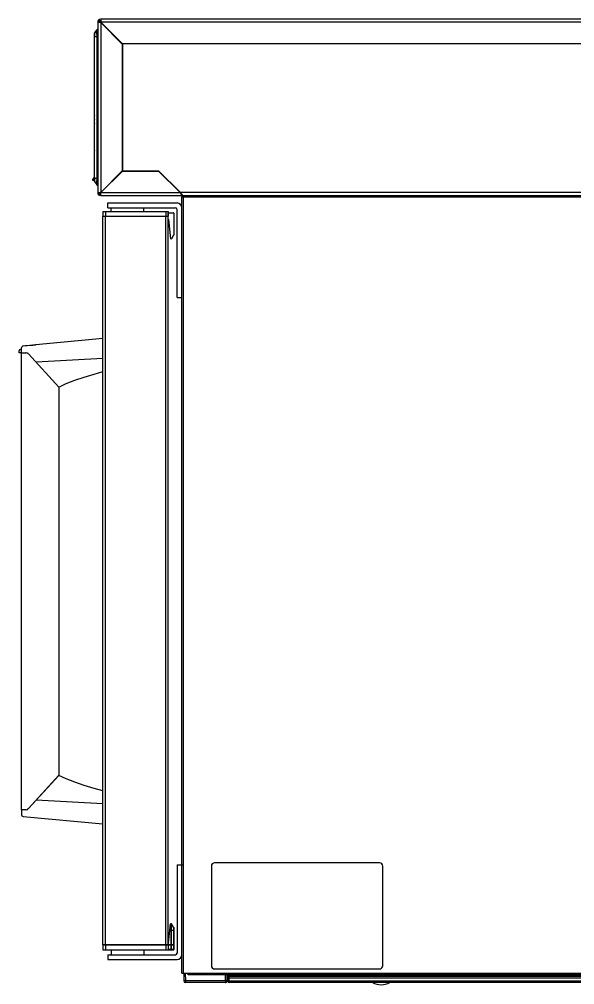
# Model space of a CAD drawing. Header units: millimetres. Extents: x -2618 to 1806, y -1718 to 1521.
# Drawn here: x -1228 to -888, y -105 to 487 of the extents above; entities that cross this region are included whole.
import ezdxf

# ---------------------------------------------------------------- set-up
doc = ezdxf.new("R2010")
doc.units = ezdxf.units.MM
doc.header["$LTSCALE"] = 346.5
doc.linetypes.add('HIDDEN', pattern=[0.2, 0.1, -0.1])
doc.layers.get('0').update_dxf_attribs({"linetype": 'CONTINUOUS'})
for name, color, linetype in [('ASSI', 7, 'CONTINUOUS'), ('COSMETICHE', 7, 'CONTINUOUS'), ('GEOM', 7, 'CONTINUOUS')]:
    doc.layers.add(name, color=color, linetype=linetype)

msp = doc.modelspace()

# ---------------------------------------------------------------- linework, layer by layer
for p, q in [((-1182.22, 478.23), (-1180.95, 480.19)), ((-1180.89, 480.27), (-1180.95, 480.19)), ((-1180.95, 480.19), (-1180.95, 480.19)), ((-1180.77, 480.36), (-1180.89, 480.27)), ((-1180.61, 480.42), (-1180.77, 480.36)), ((-1180.55, 480.42), (-1180.61, 480.42)), ((-1180.55, 480.42), (-1180.31, 480.43)), ((-1182.31, 387.54), (-1182.31, 477.96)), ((-1182.27, 476.17), (-1182.22, 476.17)), ((-1182.23, 477.68), (-1182.23, 477.69)), ((-1182.23, 477.4), (-1182.23, 477.68)), ((-1182.22, 476.21), (-1182.23, 476.45)), ((-1182.22, 476.17), (-1182.22, 476.21)), ((-1182.22, 389.33), (-1182.22, 476.17)), ((-1182.22, 476.17), (-1180.95, 476.17)), ((-1180.95, 476.17), (-1180.95, 389.33)), ((-1180.55, 476.17), (-1180.31, 476.18)), ((-1180.55, 476.17), (-1180.55, 389.33)), ((-1171.83, 478.14), (-1171.55, 478.13)), ((-1167.25, 473.56), (-1166.97, 473.55)), ((-1167.25, 391.94), (-1166.97, 391.95)), ((-1161.24, 393.75), (-1161.24, 393.9)), ((-1161.17, 393.75), (-1161.17, 393.9)), ((-1157.61, 393.9), (-1157.61, 393.75)), ((-1157.05, 393.9), (-1157.05, 393.75)), ((-1156.31, 393.75), (-1156.31, 393.9)), ((-1155.32, 393.9), (-1155.32, 393.75)), ((-1149.52, 393.9), (-1149.52, 393.75)), ((-1147.31, 393.9), (-1147.31, 393.75)), ((-1141.07, 391.96), (-1141.3, 391.95)), ((-1140.1, 390.99), (-1140.34, 390.98)), ((-1182.31, 389.33), (-1182.22, 389.33)), ((-1182.23, 388.92), (-1182.22, 389.29)), ((-1182.23, 387.82), (-1182.23, 387.94)), ((-1182.23, 387.68), (-1182.23, 387.82)), ((-1182.22, 389.33), (-1180.95, 389.33)), ((-1182.22, 389.29), (-1182.22, 389.33)), ((-1182.22, 387.27), (-1180.95, 385.31)), ((-1180.95, 385.31), (-1180.92, 385.27)), ((-1180.92, 385.27), (-1180.83, 385.17)), ((-1180.55, 389.33), (-1180.31, 389.32)), ((-1180.55, 385.08), (-1180.31, 385.07)), ((-1171.83, 387.36), (-1171.55, 387.37)), ((-1174.11, 371.2), (-1174.11, 374.2)), ((-1128.71, 377.75), (-1128.71, 377.85)), ((-1131.71, 316.2), (-1131.71, 370.2)), ((-1131.71, 316.2), (-1128.71, 316.2)), ((-1131.71, -31.5), (-1131.71, -85.5)), ((-1131.71, -31.5), (-1127.81, -31.5)), ((-1174.11, -86.5), (-1174.11, -89.5)), ((-1127.81, -97.85), (-1125.24, -97.85)), ((-1100.71, -99.65), (-572.71, -99.65)), ((-1100.71, -102.65), (-1100.71, -99.65)), ((-1099.71, -103.65), (-1099.71, -99.65)), ((-1093.64, -99.65), (-1093.64, -99.55)), ((-1077.77, -99.65), (-1077.77, -99.55)), ((-1100.71, -100.65), (-572.71, -100.65)), ((-572.71, -102.65), (-1100.71, -102.65)), ((-573.71, -103.65), (-1099.71, -103.65))]:
    msp.add_line(p, q)
at = {"color": 7, "linetype": 'Continuous'}
for p, q in [((-1221.15, 286.86), (-1226.08, 286.44)), ((-1219.15, 287.09), (-1224.78, 286.55)), ((-1220.79, 286.89), (-1221.15, 286.86)), ((-1219.05, 287.06), (-1219.22, 287.05)), ((-1228.36, 282.35), (-1228.36, 283.85)), ((-1227.11, 282.35), (-1228.36, 282.35))]:
    msp.add_line(p, q, dxfattribs=at)
at = {"color": 253, "linetype": 'HIDDEN', "ltscale": 15}
for p, q in [((-1177.11, -80.5), (-1177.11, -83.5)), ((-1175.61, -80.5), (-1175.61, -83.5))]:
    msp.add_line(p, q, dxfattribs=at)
for points in [[(-1180.83, 480.32), (-1180.86, 480.3), (-1180.89, 480.27), (-1180.92, 480.23), (-1180.95, 480.2), (-1180.95, 480.19)], [(-1180.69, 480.4), (-1180.72, 480.38), (-1180.76, 480.37), (-1180.79, 480.35), (-1180.83, 480.32)], [(-1180.55, 480.42), (-1180.58, 480.42), (-1180.61, 480.42), (-1180.65, 480.41), (-1180.69, 480.4)], [(-1180.83, 385.17), (-1180.7, 385.11), (-1180.55, 385.08)]]:
    msp.add_lwpolyline(points)
at = {"color": 7, "linetype": 'Continuous'}
for points in [[(-1219.82, 286.98), (-1220.05, 286.96), (-1220.29, 286.94), (-1220.53, 286.92), (-1220.79, 286.89)], [(-1219.22, 287.05), (-1219.41, 287.03), (-1219.61, 287.01), (-1219.82, 286.98)], [(-1218.23, 287.17), (-1218.23, 287.17), (-1218.25, 287.16), (-1218.29, 287.16), (-1218.35, 287.15), (-1218.42, 287.14), (-1218.52, 287.13), (-1218.62, 287.11), (-1218.75, 287.1), (-1218.89, 287.08), (-1219.05, 287.06)]]:
    msp.add_lwpolyline(points, dxfattribs=at)
for centre, radius, start, end in [((-1180.53, 479.92), 0.5, 92, 146.93324), ((-1181.81, 477.96), 0.5, 146.93216, 180.0007), ((-1167.49, 478.03), 14.74, 179.37439, 179.79165), ((-1070.98, 477.68), 111.25, 179.7932, 179.99421), ((-1003.46, 479.86), 177.13, 180.66231, 180.79267), ((-984.36, 480.08), 196.23, 180.78178, 181.14186), ((-1181.8, 387.54), 0.501, 180.01534, 191.00607), ((-1181.81, 387.54), 0.5, 180, 187.5808), ((-758.99, 387.78), 423.24, 179.84561, 179.97791), ((-1091.62, 387.76), 90.61, 180.05201, 180.17759), ((-1181.31, 386.31), 0.25, 180, 213.06862), ((-1180.53, 385.58), 0.5, 213.06676, 268), ((-992.38, 385.5), 188.21, 179.11915, 179.33015), ((-987.87, 385.49), 192.72, 178.85816, 179.13451), ((-1131.71, 371.2), 3, 0, 90), ((-1132.71, 370.2), 1, 0, 90), ((-1132.71, -85.5), 1, 270, 0), ((-1131.71, -86.5), 3, 270, 0), ((-1099.71, -100.65), 1, 90, 180), ((-1095.13, -99.15), 0.5, 270, 309.52284), ((-1076.29, -99.15), 0.5, 234.91145, 270), ((-1065.13, -99.15), 0.5, 296.5639, 304.99126), ((-970.63, -99.15), 0.5, 296.5639, 309.5007), ((-951.79, -99.15), 0.5, 230.47716, 243.38377), ((-1126.57, -102.55), 1, 181, 270), ((-1102.07, -102.55), 1, 270, 305.91463), ((-1102.07, -102.55), 1, 312.81341, 323.85123), ((-1099.71, -102.65), 1, 180, 270)]:
    msp.add_arc(centre, radius, start, end)
for centre, radius, start, end in [((-1227.86, 283.85), 0.5, 90, 180), ((-1227.86, 285.35), 1, 270, 319.76408), ((-1226.03, 285.44), 0.969, 171.34249, 177.96526), ((-1219.11, 286.59), 0.5, 75.1786, 95.5), ((-1218.11, 286.7), 0.5, 95.42681, 111.44329)]:
    msp.add_arc(centre, radius, start, end, dxfattribs=at)
for points, knots in [([(-1180.95, 480.19), (-1180.96, 480.15), (-1180.96, 480.03), (-1180.98, 479.78), (-1180.98, 479.4), (-1180.98, 478.68), (-1180.97, 477.59), (-1180.96, 476.66), (-1180.95, 476.17)], [0, 0, 0, 0, 0.028064, 0.09088, 0.18629, 0.31091, 0.62907, 1, 1, 1, 1]), ([(-1180.55, 480.42), (-1180.56, 480.42), (-1180.55, 480.33), (-1180.58, 480.22), (-1180.57, 479.98), (-1180.58, 479.69), (-1180.58, 479.3), (-1180.58, 478.67), (-1180.58, 478.17), (-1180.57, 477.81)], [0, 0, 0, 0, 0.018217, 0.070594, 0.156348, 0.273693, 0.420138, 0.592554, 1, 1, 1, 1]), ([(-1182.31, 476.17), (-1182.31, 476.16), (-1182.29, 476.17), (-1182.28, 476.17), (-1182.27, 476.17)], [0, 0, 0, 0, 0.252412, 1, 1, 1, 1]), ([(-1182.23, 478.19), (-1182.23, 478.2), (-1182.22, 478.22), (-1182.23, 478.23), (-1182.22, 478.23)], [0, 0, 0, 0, 0.736347, 1, 1, 1, 1]), ([(-1182.23, 476.45), (-1182.23, 476.54), (-1182.23, 476.85), (-1182.23, 477.17), (-1182.23, 477.4)], [0, 0, 0, 0, 0.26727, 1, 1, 1, 1]), ([(-1180.55, 476.17), (-1180.59, 476.17), (-1180.72, 476.17), (-1180.85, 476.17), (-1180.95, 476.17)], [0, 0, 0, 0, 0.294017, 1, 1, 1, 1]), ([(-1182.22, 387.27), (-1182.23, 387.28), (-1182.21, 387.36), (-1182.23, 387.42), (-1182.23, 387.48)], [0, 0, 0, 0, 0.259429, 1, 1, 1, 1]), ([(-1180.95, 389.33), (-1180.96, 388.84), (-1180.97, 387.91), (-1180.98, 386.82), (-1180.98, 386.1), (-1180.98, 385.72), (-1180.96, 385.47), (-1180.96, 385.35), (-1180.95, 385.31)], [0, 0, 0, 0, 0.370889, 0.689009, 0.813671, 0.909126, 0.971954, 1, 1, 1, 1]), ([(-1180.55, 389.33), (-1180.59, 389.33), (-1180.72, 389.33), (-1180.85, 389.33), (-1180.95, 389.33)], [0, 0, 0, 0, 0.29402, 1, 1, 1, 1]), ([(-1180.95, 385.31), (-1180.95, 385.31), (-1180.95, 385.31), (-1180.95, 385.31), (-1180.95, 385.31)], [0, 0, 0, 0, 0.563983, 1, 1, 1, 1]), ([(-1180.57, 387.7), (-1180.58, 387.35), (-1180.58, 386.84), (-1180.58, 386.2), (-1180.58, 385.82), (-1180.57, 385.52), (-1180.58, 385.28), (-1180.55, 385.17), (-1180.56, 385.08), (-1180.55, 385.08)], [0, 0, 0, 0, 0.407114, 0.579534, 0.72606, 0.843508, 0.929345, 0.981771, 1, 1, 1, 1])]:
    msp.add_open_spline(points, degree=3, knots=knots)
msp.add_open_spline([(-1182.3, 387.44), (-1182.28, 387.38), (-1182.26, 387.32), (-1182.22, 387.27)], degree=3)
msp.add_open_spline([(-1226.08, 286.44), (-1226.3, 286.42), (-1226.74, 286.23), (-1226.95, 285.8), (-1226.99, 285.59)], degree=3, knots=[0, 0, 0, 0, 0.498925, 1, 1, 1, 1], dxfattribs=at)
at = {"layer": 'ASSI'}
for p, q in [((-1177.11, -80.5), (-1177.11, 366)), ((-1177.11, 366), (-1137.11, 366)), ((-1175.61, -80.5), (-1175.61, 366)), ((-1138.61, -80.5), (-1138.61, 366)), ((-1137.11, -80.5), (-1137.11, 366)), ((-1177.11, -80.5), (-1137.11, -80.5)), ((-1127.66, -97.85), (-1127.57, -102.57)), ((-1126.66, -97.85), (-1126.57, -102.56)), ((-1102.07, -102.56), (-1102.04, -98.75)), ((-1101.07, -102.56), (-1101.04, -98.75)), ((-1126.57, -102.56), (-1126.57, -103.55)), ((-1102.07, -102.56), (-1126.57, -102.56)), ((-1102.07, -103.55), (-1126.57, -103.55)), ((-1102.07, -102.56), (-1102.07, -103.55))]:
    msp.add_line(p, q, dxfattribs=at)
for centre, radius, start, end in [((-1074.11, -99.95), 0.4, 49.45212, 90), ((-1041.31, -99.95), 0.4, 67.5, 90), ((-1126.57, -102.55), 1, 181, 270), ((-1102.07, -102.55), 1, 270, 359.5)]:
    msp.add_arc(centre, radius, start, end, dxfattribs=at)
for points, knots in [([(-1126.57, -102.56), (-1126.7, -102.56), (-1126.89, -102.56), (-1127.12, -102.57), (-1127.27, -102.57), (-1127.4, -102.57), (-1127.48, -102.57), (-1127.53, -102.57), (-1127.55, -102.57), (-1127.57, -102.57), (-1127.57, -102.57)], [0, 0, 0, 0, 0.382674, 0.555502, 0.707034, 0.831381, 0.92378, 0.956856, 0.980706, 1, 1, 1, 1]), ([(-1101.07, -102.56), (-1101.07, -102.57), (-1101.1, -102.56), (-1101.12, -102.56), (-1101.17, -102.56), (-1101.25, -102.56), (-1101.37, -102.56), (-1101.52, -102.56), (-1101.76, -102.56), (-1101.94, -102.56), (-1102.07, -102.56)], [0, 0, 0, 0, 0.019294, 0.043145, 0.076221, 0.168622, 0.292971, 0.444504, 0.617331, 1, 1, 1, 1])]:
    msp.add_open_spline(points, degree=3, knots=knots, dxfattribs=at)
at = {"layer": 'COSMETICHE'}
for p, q in [((-1127.91, 378.75), (-1127.91, 378.49)), ((-1128.71, 377.75), (-1128.71, 377.85)), ((-1127.91, 378.49), (-571.51, 378.49))]:
    msp.add_line(p, q, dxfattribs=at)
for centre, radius, start, end in [((-1127.81, 377.85), 0.894, 173.29889, 179.98809), ((-1127.8, 377.85), 0.906, 160.39666, 173.30489), ((-1127.81, 377.85), 0.894, 153.99202, 160.40115), ((-1127.81, 377.85), 0.894, 147.27051, 153.96899), ((-1127.8, 377.85), 0.906, 134.36893, 147.2766), ((-1127.81, 377.85), 0.894, 127.97292, 134.37334)]:
    msp.add_arc(centre, radius, start, end, dxfattribs=at)
at = {"layer": 'GEOM'}
for p, q in [((-1179.06, 485.5), (-1179.5, 485.94)), ((-1178.51, 486.75), (-1178.51, 485.15)), ((-571.71, 486.75), (-1178.51, 486.75)), ((-1180.95, 480.19), (-1182.22, 478.23)), ((-1180.31, 484.95), (-1180.31, 380.55)), ((-1180.31, 484.95), (-1178.71, 484.95)), ((-1178.62, 484.95), (-1178.71, 484.95)), ((-1178.58, 484.9), (-1178.62, 484.95)), ((-1178.51, 484.81), (-1178.58, 484.9)), ((-1178.51, 484.81), (-1178.57, 484.86)), ((-1178.51, 485.06), (-1178.51, 485.15)), ((-1178.46, 485.02), (-1178.51, 485.06)), ((-1178.51, 484.81), (-1178.51, 380.69)), ((-1178.51, 484.81), (-1165.31, 471.61)), ((-1178.36, 484.95), (-1178.46, 485.02)), ((-1178.36, 484.95), (-1178.41, 485.02)), ((-1178.36, 484.95), (-1165.16, 471.75)), ((-571.85, 484.95), (-1178.36, 484.95)), ((-1182.31, 477.79), (-1182.31, 477.75)), ((-1182.31, 477.63), (-1182.31, 476.21)), ((-1165.31, 471.61), (-1165.31, 393.89)), ((-1165.16, 471.75), (-1165.16, 393.9)), ((-585.05, 471.75), (-1165.16, 471.75)), ((-1182.36, 402.76), (-1182.36, 427.5)), ((-1182.36, 417.96), (-1182.31, 417.96)), ((-1178.51, 380.69), (-1165.31, 393.89)), ((-1178.36, 380.55), (-1165.16, 393.75)), ((-1165.16, 393.9), (-1143.01, 393.9)), ((-1165.16, 393.75), (-1143.11, 393.75)), ((-1129.91, 380.55), (-1143.11, 393.75)), ((-1143.01, 393.9), (-1129.66, 380.55)), ((-1183.31, 388.05), (-1183.31, 388.7)), ((-1182.31, 388.05), (-1183.31, 388.05)), ((-1183.04, 388.05), (-1183.04, 388.76)), ((-1182.32, 389.29), (-1182.32, 388.05)), ((-1182.31, 387.71), (-1182.31, 388.06)), ((-1182.22, 387.27), (-1180.95, 385.31)), ((-1138.06, 388.7), (-1138.06, 388.94)), ((-1137.06, 387.7), (-1137.06, 387.94)), ((-1180.31, 380.55), (-1178.71, 380.55)), ((-1179.06, 380), (-1179.5, 379.56)), ((-1178.62, 380.55), (-1178.71, 380.55)), ((-1178.58, 380.6), (-1178.62, 380.55)), ((-1178.51, 380.69), (-1178.58, 380.6)), ((-1178.51, 380.69), (-1178.57, 380.64)), ((-1178.46, 380.48), (-1178.51, 380.44)), ((-1178.51, 380.44), (-1178.51, 380.35)), ((-1178.51, 378.75), (-1178.51, 380.35)), ((-1178.51, 378.75), (-1127.91, 378.75)), ((-1178.36, 380.55), (-1178.46, 380.48)), ((-1178.36, 380.55), (-1178.41, 380.48)), ((-1178.36, 380.55), (-1129.91, 380.55)), ((-1129.91, 380.55), (-1129.82, 380.44)), ((-585.05, 380.55), (-1129.66, 380.55)), ((-1129.26, 379.99), (-1129.25, 379.98)), ((-1129.2, 379.6), (-1129.2, 379.91)), ((-1129.06, 379.73), (-1129.05, 379.72)), ((-1128.91, 378.75), (-1128.91, 379.55)), ((-1128.91, 379.55), (-1128.91, 379.54)), ((-1128.66, 379.28), (-1128.66, 378.75)), ((-1127.91, 377.85), (-1127.91, 378.75)), ((-1127.91, 378.75), (-584.91, 378.75)), ((-1128.36, 377.85), (-1128.71, 377.85)), ((-1128.71, 324.97), (-1128.71, 377.75)), ((-1128.36, 378.56), (-1127.91, 377.98)), ((-1128.36, 377.85), (-1127.81, 377.85)), ((-1127.81, -97.85), (-1127.81, 377.85)), ((-1127.81, 377.85), (-571.61, 377.85)), ((-1177.11, 369), (-1177.11, 366)), ((-1177.11, 369), (-1137.11, 369)), ((-1175.61, 369), (-1175.61, 366)), ((-1138.61, 369), (-1138.61, 366)), ((-1137.11, 369), (-1137.11, 366)), ((-1177.11, 366), (-1137.11, 366)), ((-1128.71, -97.85), (-1128.71, 324.97)), ((-1110.71, -32.25), (-1110.71, -93.25)), ((-1007.71, -30.25), (-1108.71, -30.25)), ((-1005.71, -93.25), (-1005.71, -32.25)), ((-1137.04, -79.33), (-1135.79, -67.5)), ((-1135.79, -67.5), (-1135.43, -67.5)), ((-1135.39, -71.68), (-1135.43, -67.5)), ((-1133.84, -69.66), (-1135.22, -67.61)), ((-1135.19, -71.68), (-1135.22, -67.61)), ((-1133.84, -69.66), (-1133.8, -71.69)), ((-1133.79, -69.8), (-1133.61, -80.5)), ((-1136.23, -71.68), (-1135.39, -71.68)), ((-1135.24, -80.5), (-1135.39, -71.68)), ((-1135.03, -80.5), (-1135.19, -71.68)), ((-1133.8, -71.69), (-1135.19, -71.68)), ((-1133.8, -71.69), (-1133.65, -80.5)), ((-1177.11, -80.5), (-1133.61, -80.5)), ((-1138.61, -80.5), (-1138.61, -83.5)), ((-1137.11, -80.5), (-1137.11, -83.5)), ((-1135.29, -83.25), (-1135.24, -80.5)), ((-1135.08, -83.26), (-1135.03, -80.5)), ((-1133.65, -80.5), (-1133.7, -83.26)), ((-1133.61, -80.5), (-1133.65, -83.25)), ((-1177.11, -83.5), (-1137.11, -83.5)), ((-1135.29, -83.25), (-1137.11, -83.25)), ((-1133.9, -83.5), (-1137.11, -83.5)), ((-1135.29, -83.5), (-1135.29, -83.25)), ((-1133.7, -83.26), (-1135.08, -83.26)), ((-1128.71, -97.85), (-1127.81, -97.85)), ((-1125.24, -97.85), (-572.49, -97.85)), ((-1124.83, -98.75), (-572.9, -98.75)), ((-1108.71, -95.25), (-1007.71, -95.25)), ((-1100.91, -98.75), (-1100.91, -99.55)), ((-1100.91, -99.55), (-1070.71, -99.55)), ((-1098.91, -98.75), (-1098.91, -99.55)), ((-1072.71, -98.75), (-1072.71, -99.55)), ((-1070.71, -98.75), (-1070.71, -99.55)), ((-1070.71, -98.91), (-1070.54, -98.75)), ((-1070.41, -98.75), (-1070.41, -99.55)), ((-1070.41, -99.55), (-573.31, -99.55)), ((-1068.41, -98.75), (-1068.41, -99.55)), ((-1050.66, -99.65), (-1050.65, -99.56)), ((-1050.63, -99.65), (-1050.62, -99.56)), ((-1049.83, -99.65), (-1049.83, -99.55)), ((-1049.83, -99.65), (-1049.83, -99.55)), ((-1048.81, -99.55), (-1048.81, -99.65)), ((-1048.12, -99.55), (-1048.12, -99.65)), ((-1047.29, -99.65), (-1047.29, -99.55)), ((-1046.61, -99.65), (-1046.61, -99.55)), ((-1045.59, -99.55), (-1045.58, -99.65)), ((-1045.59, -99.55), (-1045.58, -99.65)), ((-1044.79, -99.56), (-1044.78, -99.65)), ((-1044.76, -99.65), (-1044.76, -99.56)), ((-1010.71, -99.65), (-1010.71, -99.55)), ((-1002.71, -99.65), (-1002.71, -99.55)), ((-931.66, -99.65), (-931.65, -99.56)), ((-931.63, -99.65), (-931.62, -99.56)), ((-930.83, -99.65), (-930.83, -99.55)), ((-930.83, -99.65), (-930.83, -99.55)), ((-929.81, -99.55), (-929.81, -99.65)), ((-929.12, -99.55), (-929.12, -99.65)), ((-928.29, -99.65), (-928.29, -99.55)), ((-927.61, -99.65), (-927.61, -99.55)), ((-926.59, -99.55), (-926.58, -99.65)), ((-926.59, -99.55), (-926.58, -99.65)), ((-925.79, -99.56), (-925.78, -99.65)), ((-925.76, -99.65), (-925.76, -99.56))]:
    msp.add_line(p, q, dxfattribs=at)
at = {"layer": 'GEOM', "color": 7, "linetype": 'Continuous'}
for p, q in [((-1174.11, 374.2), (-1131.71, 374.2)), ((-1174.11, 371.2), (-1132.71, 371.2)), ((-1172.11, 369), (-1172.11, 371.2)), ((-1152.11, 369), (-1152.11, 371.2)), ((-1137.11, 368.2), (-1133.9, 368.2)), ((-1137.11, 365.2), (-1137.11, 368.2)), ((-1133.65, 367.95), (-1133.61, 365.2)), ((-1137.04, 364.03), (-1135.79, 352.2)), ((-1133.61, 365.2), (-1133.79, 354.5)), ((-1135.43, 352.2), (-1135.79, 352.2)), ((-1133.84, 354.36), (-1135.22, 352.31)), ((-1177.11, 291.1), (-1218.15, 287.2)), ((-1227.11, 282.35), (-1227, 285.42)), ((-1227.11, 2.35), (-1227.11, 282.35)), ((-1227.11, 282.35), (-1224.31, 282.35)), ((-1204.1, 261.35), (-1222.83, 281.7)), ((-1204.11, 261.27), (-1222.83, 281.7)), ((-1177.11, 278.85), (-1218.11, 276.57)), ((-1204.11, 261.27), (-1204.11, 23.43)), ((-1222.83, 3), (-1204.11, 23.43)), ((-1222.83, 3), (-1204.1, 23.35)), ((-1177.11, 5.85), (-1218.11, 8.13)), ((-1227.11, 2.35), (-1227, -0.79)), ((-1224.31, 2.35), (-1227.11, 2.35)), ((-1226.09, -1.75), (-1177.11, -6.4)), ((-1137.04, -79.33), (-1135.79, -67.5)), ((-1135.43, -67.5), (-1135.79, -67.5)), ((-1133.84, -69.66), (-1135.22, -67.61)), ((-1133.61, -80.5), (-1133.79, -69.8)), ((-1133.61, -80.5), (-1177.11, -80.5)), ((-1137.11, -80.5), (-1137.11, -83.5)), ((-1133.65, -83.25), (-1133.61, -80.5)), ((-1174.11, -86.5), (-1132.71, -86.5)), ((-1172.11, -83.5), (-1172.11, -86.5)), ((-1152.11, -83.5), (-1152.11, -86.5)), ((-1137.11, -83.5), (-1133.9, -83.5)), ((-1174.11, -89.5), (-1131.71, -89.5))]:
    msp.add_line(p, q, dxfattribs=at)
for points in [[(-1204.11, 261.35), (-1199.6, 263.49), (-1194.34, 265.5), (-1188.61, 267.43), (-1182.5, 269.3), (-1177.11, 270.85)], [(-1177.11, 13.85), (-1182.5, 15.4), (-1188.61, 17.27), (-1194.34, 19.2), (-1199.6, 21.21), (-1204.11, 23.35)]]:
    msp.add_lwpolyline(points, dxfattribs=at)
at = {"layer": 'GEOM'}
for centre, radius, start, end in [((-1178.51, 484.95), 1.8, 90, 180), ((-1178.61, 485.84), 0.9, 173.63781, 263.63427), ((-1179.4, 485.05), 0.9, 6.36573, 96.36219), ((-1179, 485.01), 0.5, 38.36832, 96.36716), ((-1178.56, 485.45), 0.5, 173.63284, 231.63168), ((-1179, 485), 0.501, 27.55628, 38.38406), ((-1178.56, 485.45), 0.501, 231.61594, 242.44372), ((-1142.29, 536.14), 62.82, 234.57148, 234.72009), ((-1229.69, 448.73), 62.82, 35.27991, 35.42852), ((-1182.11, 425.36), 0.25, 180, 216.5123), ((-1182.11, 422.78), 0.25, 144.49159, 180), ((-1182.11, 420.5), 0.25, 180, 215.49923), ((-1182.11, 402.76), 0.25, 180, 215.43105), ((-1182.31, 388.7), 1, 112.02431, 180), ((-1183.92, 390.55), 2, 296.23079, 322.2095), ((-1183.06, 390.55), 1, 292.02431, 318.69119), ((-1183.94, 390.57), 2.03, 322.21579, 323.03305), ((-1178.51, 380.55), 1.8, 180, 270), ((-1178.61, 379.66), 0.9, 96.36573, 186.36219), ((-1179.4, 380.45), 0.9, 263.63781, 353.63427), ((-1178.56, 380.05), 0.5, 128.36832, 186.36716), ((-1179, 380.49), 0.5, 263.63284, 321.63168), ((-1178.56, 380.05), 0.501, 117.55628, 128.38406), ((-1142.29, 329.36), 62.82, 125.27991, 125.42852), ((-1179, 380.5), 0.501, 321.61594, 332.44372), ((-1229.69, 416.77), 62.82, 324.57148, 324.72009), ((-1095.55, 424.25), 55.59, 231.82287, 232.01928), ((-1116.15, 397.87), 22.12, 232.03992, 232.32091), ((-1116.3, 389.63), 16.16, 215.95189, 216.62166), ((-1120.98, 386.14), 10.31, 216.65008, 218.38153), ((-1130.27, 378.71), 1.4, 34.33823, 39.72924), ((-1123.65, 384.02), 6.9, 218.51166, 220.36578), ((-1127.81, 377.85), 0.9, 96.32699, 180), ((-1108.71, -32.25), 2, 90, 180), ((-1007.71, -32.25), 2, 0, 90), ((-1135.43, -67.75), 0.25, 34.00301, 90), ((-1134.04, -69.8), 0.25, 1, 34.00301), ((-1137.78, -79.25), 0.75, 334.47285, 354), ((-1133.9, -83.25), 0.25, 270, 359), ((-1108.71, -93.25), 2, 180, 270), ((-1007.71, -93.25), 2, 270, 0), ((-1100.91, -97.75), 1.8, 265.55109, 270), ((-1069.74, -97.95), 1.6, 232.9903, 245.52055), ((-1006.71, -92.9), 12, 243.65586, 296.34414)]:
    msp.add_arc(centre, radius, start, end, dxfattribs=at)
at = {"layer": 'GEOM', "color": 7, "linetype": 'Continuous'}
for centre, radius, start, end in [((-1133.9, 367.95), 0.25, 1, 90), ((-1137.78, 363.95), 0.75, 6, 25.52715), ((-1135.43, 352.45), 0.25, 270, 325.99699), ((-1134.04, 354.5), 0.25, 325.99699, 359), ((-1224.31, 280.35), 2, 42.5, 90), ((-1224.08, 280.85), 1.5, 42.61465, 90), ((-1224.31, 4.35), 2, 270, 317.5), ((-1224.08, 3.85), 1.5, 270, 317.38535), ((-1226, -0.75), 1, 182, 264.57319), ((-1135.43, -67.75), 0.25, 34.00301, 90), ((-1134.04, -69.8), 0.25, 1, 34.00301), ((-1137.78, -79.25), 0.75, 334.47285, 354), ((-1133.9, -83.25), 0.25, 270, 359)]:
    msp.add_arc(centre, radius, start, end, dxfattribs=at)
at = {"layer": 'GEOM'}
for points in [[(-1178.51, 485.06), (-1178.51, 485.12), (-1178.53, 485.18), (-1178.56, 485.24)], [(-1178.62, 484.95), (-1178.68, 484.96), (-1178.74, 484.98), (-1178.79, 485)], [(-1182.31, 427.82), (-1182.34, 427.72), (-1182.36, 427.61), (-1182.36, 427.5)], [(-1182.36, 416.77), (-1182.36, 416.73), (-1182.34, 416.7), (-1182.31, 416.67)], [(-1182.31, 406.45), (-1182.34, 406.41), (-1182.36, 406.37), (-1182.36, 406.32)], [(-1182.31, 389.85), (-1182.35, 389.77), (-1182.37, 389.67), (-1182.37, 389.57)], [(-1182.37, 389.57), (-1182.36, 389.49), (-1182.35, 389.42), (-1182.32, 389.35)], [(-1178.62, 380.55), (-1178.68, 380.54), (-1178.74, 380.52), (-1178.79, 380.5)], [(-1178.51, 380.44), (-1178.51, 380.38), (-1178.53, 380.32), (-1178.56, 380.26)], [(-1129.67, 380.37), (-1129.57, 380.29), (-1129.48, 380.22), (-1129.38, 380.15)], [(-1129.66, 380.55), (-1129.57, 380.41), (-1129.47, 380.28), (-1129.38, 380.15)], [(-1128.91, 379.54), (-1128.83, 379.45), (-1128.75, 379.36), (-1128.66, 379.28)]]:
    msp.add_open_spline(points, degree=3, dxfattribs=at)
for points, knots in [([(-1182.31, 413.02), (-1182.32, 413.03), (-1182.34, 413.04), (-1182.36, 413.06), (-1182.36, 413.08)], [0, 0, 0, 0, 0.322128, 1, 1, 1, 1]), ([(-1183.31, 388.7), (-1183.31, 388.69), (-1183.26, 388.71), (-1183.23, 388.71), (-1183.14, 388.73), (-1183.08, 388.75), (-1183.04, 388.76)], [0, 0, 0, 0, 0.063859, 0.254233, 0.56827, 1, 1, 1, 1]), ([(-1182.61, 389.65), (-1182.76, 389.58), (-1183.02, 389.3), (-1183.06, 388.94), (-1183.04, 388.76)], [0, 0, 0, 0, 0.476662, 1, 1, 1, 1]), ([(-1129.82, 380.44), (-1129.77, 380.36), (-1129.57, 380.08), (-1129.36, 379.8), (-1129.2, 379.6)], [0, 0, 0, 0, 0.258328, 1, 1, 1, 1]), ([(-1128.91, 378.94), (-1128.91, 379.02), (-1128.96, 379.22), (-1129.05, 379.4), (-1129.12, 379.5)], [0, 0, 0, 0, 0.419747, 1, 1, 1, 1]), ([(-1128.61, 377.8), (-1128.64, 377.79), (-1128.67, 377.79), (-1128.71, 377.76), (-1128.71, 377.75)], [0, 0, 0, 0, 0.680679, 1, 1, 1, 1]), ([(-1128.36, 377.85), (-1128.39, 377.85), (-1128.47, 377.83), (-1128.56, 377.82), (-1128.61, 377.8)], [0, 0, 0, 0, 0.299271, 1, 1, 1, 1]), ([(-1135.19, -71.68), (-1135.2, -71.68), (-1135.27, -71.68), (-1135.34, -71.68), (-1135.39, -71.68)], [0, 0, 0, 0, 0.192257, 1, 1, 1, 1]), ([(-1133.76, -71.69), (-1133.76, -71.69), (-1133.77, -71.69), (-1133.77, -71.69), (-1133.79, -71.69), (-1133.8, -71.69), (-1133.8, -71.69)], [0, 0, 0, 0, 0.065758, 0.257003, 0.570751, 1, 1, 1, 1]), ([(-1135.08, -83.26), (-1135.09, -83.26), (-1135.16, -83.26), (-1135.23, -83.26), (-1135.29, -83.25)], [0, 0, 0, 0, 0.192214, 1, 1, 1, 1]), ([(-1135.29, -83.5), (-1135.26, -83.5), (-1135.21, -83.49), (-1135.11, -83.41), (-1135.08, -83.32), (-1135.08, -83.26)], [0, 0, 0, 0, 0.230537, 0.47399, 1, 1, 1, 1]), ([(-1133.9, -83.5), (-1133.88, -83.5), (-1133.82, -83.49), (-1133.73, -83.41), (-1133.7, -83.32), (-1133.7, -83.26)], [0, 0, 0, 0, 0.230537, 0.47399, 1, 1, 1, 1]), ([(-1133.65, -83.25), (-1133.65, -83.26), (-1133.66, -83.25), (-1133.67, -83.26), (-1133.68, -83.26), (-1133.69, -83.26), (-1133.7, -83.26)], [0, 0, 0, 0, 0.065805, 0.257095, 0.570699, 1, 1, 1, 1]), ([(-1124.83, -98.75), (-1124.87, -98.75), (-1124.96, -98.66), (-1125.04, -98.46), (-1125.14, -98.18), (-1125.2, -97.97), (-1125.24, -97.85)], [0, 0, 0, 0, 0.121863, 0.339541, 0.645141, 1, 1, 1, 1])]:
    msp.add_open_spline(points, degree=3, knots=knots, dxfattribs=at)
at = {"layer": 'GEOM', "color": 7, "linetype": 'Continuous'}
for points in [[(-1226.89, 285.85), (-1226.95, 285.72), (-1226.99, 285.57), (-1227, 285.42)], [(-1227, -0.72), (-1226.99, -0.88), (-1226.95, -1.04), (-1226.87, -1.18)]]:
    msp.add_open_spline(points, degree=3, dxfattribs=at)

doc.saveas('drawing.dxf')
